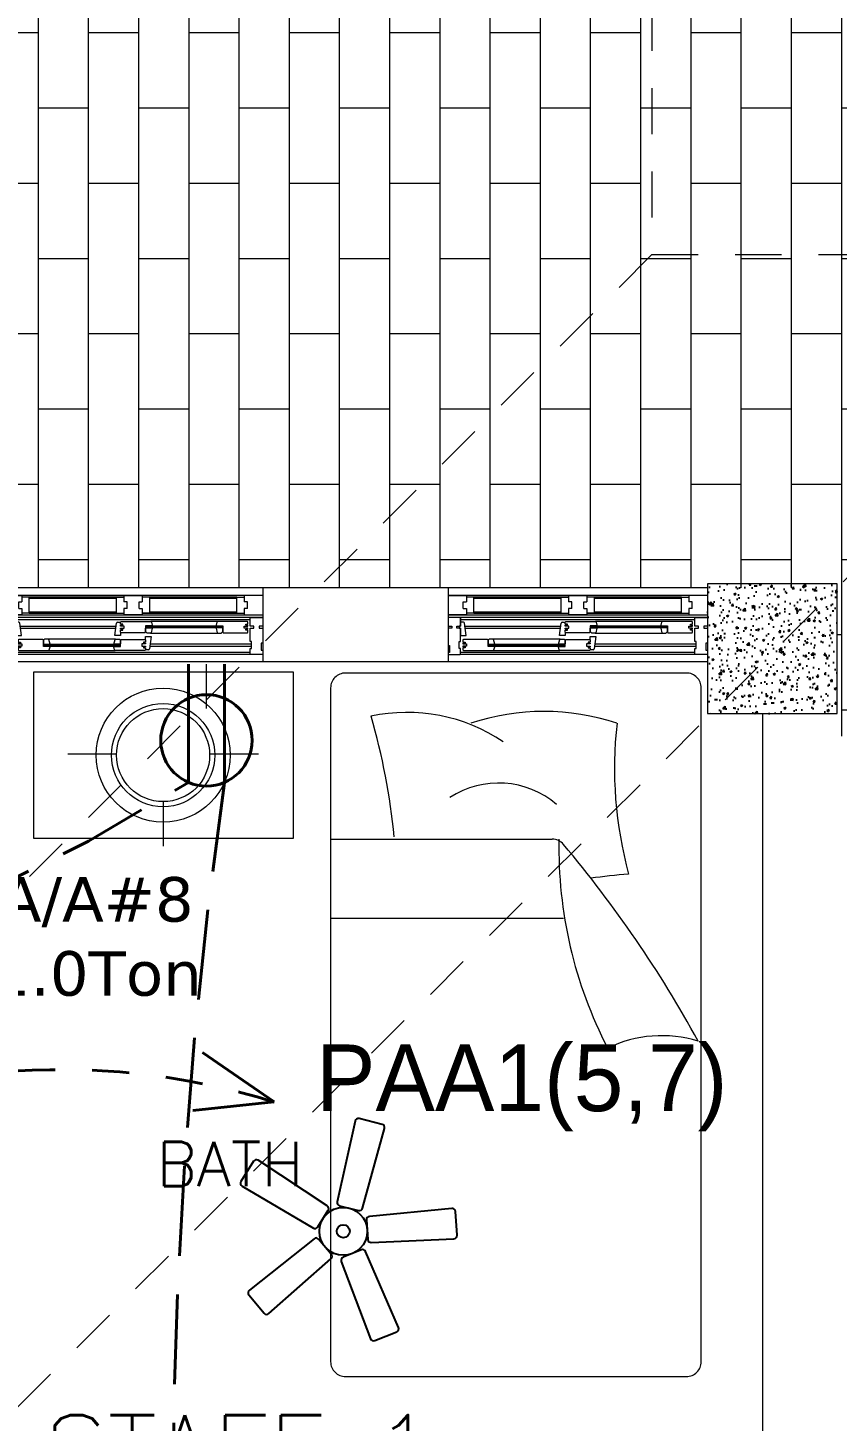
# Model space of a CAD drawing. Header units: metres. Extents: x 14 to 2416, y -346 to 476.
# Drawn here: x 33.768 to 35.952, y -152.333 to -148.571 of the extents above; entities that cross this region are included whole.
import ezdxf

# ---------------------------------------------------------------- set-up
doc = ezdxf.new("R2010")
doc.units = ezdxf.units.M
for name, pattern in [('0', [0]), ('CONTINUA', [0]), ('Dash Style-2', [0.694425, 0.48607, -0.208355]), ('HIDDEN2', [0.1875, 0.125, -0.0625])]:
    doc.linetypes.add(name, pattern=pattern)
doc.layers.get('0').update_dxf_attribs({"linetype": '0', "lineweight": 20})
for name, color, linetype, lineweight in [('A-ANNO-TEXT', 20, 'Continuous', 13), ('A-DOOR', 35, 'Continuous', 5), ('A-WALL', 250, 'Continuous', 20), ('baños', 251, 'Continuous', 0), ('Columnas', 7, 'Continuous', 18), ('cristales', 131, 'Continuous', 0), ('E Salida AAcond', 144, 'Continuous', 40), ('E Salida TCorrientes', 24, 'CONTINUA', 40), ('E Tuberia AAcond', 144, 'Dash Style-2', 40), ('E Tuberia Emp Piso', 24, 'Dash Style-2', 40), ('MOBILIARIOS', 252, 'Continuous', 0), ('textos', 7, 'Continuous', 0)]:
    doc.layers.add(name, color=color, linetype=linetype, lineweight=lineweight)
doc.layers.add('HATCH', color=8, linetype='Continuous')
doc.layers.add('MAVA Luminarias', color=1, linetype='Continuous')
doc.layers.add('hatch piso', color=253, linetype='Continuous', lineweight=0, transparency=0.7)
doc.layers.add('Techos 1', color=7, linetype='HIDDEN2', lineweight=9, true_color=0x42391a)
doc.styles.add('CENTURY GOTHIC', font='GOTHIC.TTF')
doc.styles.get("Standard").update_dxf_attribs({"font": 'arial.ttf', "height": 0.1875})

# ---------------------------------------------------------------- blocks, each defined once
blk = doc.blocks.new('Fenton Bead')
at = {"color": 7}
blk.add_lwpolyline([(2.1, 12.5, -0.341999), (0.2, 11), (0, 10.7), (0, 1), (1, 0), (18, 0), (18, 0.5), (14.7, 12.9, 0.339454), (13.2, 14), (4.1, 14, 0.341999)], format="xyb", close=True, dxfattribs=at)
blk = doc.blocks.new('A$C6ca19f56')
at = {"layer": 'A-DOOR', "color": 7}
for p, q in [((0.7, 0.2), (0, 0.2)), ((0.0325, 0.12), (0, 0.12)), ((0, 0.12), (0, 0.097)), ((0.7, 0.12), (0, 0.12)), ((0.034, 0.1185), (0.0325, 0.12)), ((0.034, 0.097), (0.034, 0.1185)), ((0.034, 0.1185), (0.034, 0.097)), ((0.666, 0.1185), (0.6675, 0.12)), ((0.666, 0.097), (0.666, 0.1185)), ((0.6675, 0.12), (0.7, 0.12)), ((0.7, 0.12), (0.7, 0.097)), ((0, 0.097), (0.01, 0.097)), ((0.01, 0.091), (0, 0.091)), ((0, 0.091), (0, 0.0445)), ((0.01, 0.097), (0.01, 0.091)), ((0.024, 0.091), (0.024, 0.097)), ((0.024, 0.097), (0.034, 0.097)), ((0.034, 0.091), (0.024, 0.091)), ((0.034, 0.097), (0.0305, 0.097)), ((0.0305, 0.097), (0.0305, 0.091)), ((0.0305, 0.091), (0.034, 0.091)), ((0.0417, 0.1075), (0.034, 0.1075)), ((0.034, 0.0555), (0.034, 0.091)), ((0.034, 0.091), (0.034, 0.0715)), ((0.049, 0.0715), (0.0447, 0.1047)), ((0.301, 0.0715), (0.3053, 0.1047)), ((0.3083, 0.1075), (0.316, 0.1075)), ((0.316, 0.1075), (0.3175, 0.109)), ((0.316, 0.102), (0.316, 0.1075)), ((0.322, 0.102), (0.316, 0.102)), ((0.316, 0.097), (0.316, 0.0993)), ((0.316, 0.0993), (0.322, 0.0993)), ((0.326, 0.097), (0.316, 0.097)), ((0.316, 0.089), (0.316, 0.091)), ((0.316, 0.091), (0.326, 0.091)), ((0.322, 0.089), (0.316, 0.089)), ((0.316, 0.0805), (0.316, 0.0863)), ((0.316, 0.0863), (0.322, 0.0863)), ((0.3175, 0.079), (0.316, 0.0805)), ((0.316, 0.0805), (0.316, 0.0715)), ((0.3175, 0.109), (0.3981, 0.109)), ((0.3825, 0.079), (0.3175, 0.079)), ((0.322, 0.0993), (0.322, 0.102)), ((0.322, 0.0863), (0.322, 0.089)), ((0.326, 0.091), (0.326, 0.097)), ((0.384, 0.0805), (0.3825, 0.079)), ((0.4015, 0.098), (0.384, 0.098)), ((0.384, 0.098), (0.384, 0.0805)), ((0.384, 0.095), (0.389, 0.095)), ((0.384, 0.095), (0.389, 0.095)), ((0.389, 0.097), (0.395, 0.093)), ((0.389, 0.093), (0.395, 0.097)), ((0.3972, 0.078), (0.5788, 0.078)), ((0.3981, 0.109), (0.4, 0.1075)), ((0.5779, 0.109), (0.3981, 0.109)), ((0.4, 0.1075), (0.402, 0.0995)), ((0.402, 0.0985), (0.4015, 0.098)), ((0.402, 0.0995), (0.402, 0.0985)), ((0.576, 0.1075), (0.574, 0.0995)), ((0.574, 0.0995), (0.574, 0.0985)), ((0.574, 0.0985), (0.5745, 0.098)), ((0.5745, 0.098), (0.592, 0.098)), ((0.5779, 0.109), (0.576, 0.1075)), ((0.6585, 0.109), (0.5779, 0.109)), ((0.587, 0.097), (0.581, 0.093)), ((0.587, 0.093), (0.581, 0.097)), ((0.592, 0.095), (0.587, 0.095)), ((0.592, 0.095), (0.587, 0.095)), ((0.592, 0.098), (0.592, 0.0805)), ((0.592, 0.0805), (0.5935, 0.079)), ((0.5935, 0.079), (0.6585, 0.079)), ((0.65, 0.091), (0.65, 0.097)), ((0.65, 0.097), (0.66, 0.097)), ((0.66, 0.091), (0.65, 0.091)), ((0.654, 0.0993), (0.654, 0.102)), ((0.654, 0.102), (0.66, 0.102)), ((0.66, 0.0993), (0.654, 0.0993)), ((0.654, 0.0863), (0.654, 0.089)), ((0.654, 0.089), (0.66, 0.089)), ((0.66, 0.0863), (0.654, 0.0863)), ((0.66, 0.1075), (0.6585, 0.109)), ((0.6585, 0.079), (0.66, 0.0805)), ((0.66, 0.102), (0.66, 0.1075)), ((0.66, 0.097), (0.66, 0.0993)), ((0.66, 0.089), (0.66, 0.091)), ((0.66, 0.0805), (0.66, 0.0863)), ((0.676, 0.097), (0.666, 0.097)), ((0.666, 0.0555), (0.666, 0.091)), ((0.666, 0.091), (0.676, 0.091)), ((0.676, 0.091), (0.676, 0.097)), ((0.7, 0.097), (0.69, 0.097)), ((0.69, 0.097), (0.69, 0.091)), ((0.69, 0.091), (0.7, 0.091)), ((0.7, 0.091), (0.7, 0.0505)), ((0, 0.0445), (0.004, 0.0445)), ((0.004, 0.0445), (0.004, 0.0255)), ((0.03, 0.0365), (0.03, 0.0555)), ((0.03, 0.0555), (0.034, 0.0555)), ((0.034, 0.0715), (0.049, 0.0715)), ((0.0415, 0.061), (0.04, 0.0595)), ((0.04, 0.0595), (0.04, 0.0537)), ((0.04, 0.0537), (0.046, 0.0537)), ((0.046, 0.051), (0.04, 0.051)), ((0.04, 0.051), (0.04, 0.049)), ((0.04, 0.049), (0.05, 0.049)), ((0.05, 0.043), (0.04, 0.043)), ((0.04, 0.043), (0.04, 0.0407)), ((0.04, 0.0407), (0.046, 0.0407)), ((0.046, 0.038), (0.04, 0.038)), ((0.04, 0.038), (0.04, 0.0325)), ((0.1065, 0.061), (0.0415, 0.061)), ((0.046, 0.0537), (0.046, 0.051)), ((0.046, 0.0407), (0.046, 0.038)), ((0.05, 0.049), (0.05, 0.043)), ((0.108, 0.0595), (0.1065, 0.061)), ((0.108, 0.042), (0.108, 0.0595)), ((0.108, 0.045), (0.113, 0.045)), ((0.108, 0.045), (0.113, 0.045)), ((0.1255, 0.042), (0.108, 0.042)), ((0.113, 0.043), (0.119, 0.047)), ((0.113, 0.047), (0.119, 0.043)), ((0.3028, 0.062), (0.1212, 0.062)), ((0.124, 0.0325), (0.126, 0.0405)), ((0.126, 0.0415), (0.1255, 0.042)), ((0.126, 0.0405), (0.126, 0.0415)), ((0.298, 0.0415), (0.2985, 0.042)), ((0.298, 0.0405), (0.298, 0.0415)), ((0.3, 0.0325), (0.298, 0.0405)), ((0.2985, 0.042), (0.316, 0.042)), ((0.316, 0.0715), (0.301, 0.0715)), ((0.311, 0.043), (0.305, 0.047)), ((0.311, 0.047), (0.305, 0.043)), ((0.316, 0.045), (0.311, 0.045)), ((0.316, 0.045), (0.311, 0.045)), ((0.316, 0.0595), (0.3175, 0.061)), ((0.316, 0.042), (0.316, 0.0595)), ((0.3175, 0.061), (0.3825, 0.061)), ((0.384, 0.049), (0.374, 0.049)), ((0.374, 0.049), (0.374, 0.043)), ((0.374, 0.043), (0.384, 0.043)), ((0.384, 0.0537), (0.378, 0.0537)), ((0.378, 0.0537), (0.378, 0.051)), ((0.378, 0.051), (0.384, 0.051)), ((0.384, 0.0407), (0.378, 0.0407)), ((0.378, 0.0407), (0.378, 0.038)), ((0.378, 0.038), (0.384, 0.038)), ((0.3825, 0.061), (0.384, 0.0595)), ((0.384, 0.0595), (0.384, 0.0685)), ((0.384, 0.0685), (0.399, 0.0685)), ((0.384, 0.0595), (0.384, 0.0537)), ((0.384, 0.051), (0.384, 0.049)), ((0.384, 0.043), (0.384, 0.0407)), ((0.384, 0.038), (0.384, 0.0325)), ((0.399, 0.0685), (0.3947, 0.0353)), ((0.67, 0.0555), (0.666, 0.0555)), ((0.67, 0.0365), (0.67, 0.0555)), ((0.7, 0.0505), (0.696, 0.0505)), ((0.696, 0.0505), (0.696, 0.0315)), ((0.004, 0.0255), (0, 0.0255)), ((0, 0.0255), (0, 0.0215)), ((0, 0.0215), (0.0015, 0.02)), ((0.7, 0), (0, 0)), ((0.0015, 0.02), (0.0325, 0.02)), ((0.034, 0.0365), (0.03, 0.0365)), ((0.0325, 0.02), (0.034, 0.0215)), ((0.6675, 0.02), (0.0325, 0.02)), ((0.034, 0.0215), (0.034, 0.0365)), ((0.04, 0.0325), (0.0415, 0.031)), ((0.0415, 0.031), (0.1221, 0.031)), ((0.1221, 0.031), (0.124, 0.0325)), ((0.1221, 0.031), (0.3019, 0.031)), ((0.3019, 0.031), (0.3, 0.0325)), ((0.3825, 0.031), (0.3019, 0.031)), ((0.384, 0.0325), (0.3825, 0.031)), ((0.3917, 0.0325), (0.384, 0.0325)), ((0.666, 0.0215), (0.666, 0.0365)), ((0.666, 0.0365), (0.67, 0.0365)), ((0.6675, 0.02), (0.666, 0.0215)), ((0.6985, 0.02), (0.6675, 0.02)), ((0.696, 0.0315), (0.7, 0.0315)), ((0.7, 0.0215), (0.6985, 0.02)), ((0.7, 0.0315), (0.7, 0.0215))]:
    blk.add_line(p, q, dxfattribs=at)
at = {"layer": 'A-DOOR', "extrusion": (0, 0, -1)}
for p, q in [((0.7, 0.18), (0, 0.18)), ((0.0413, 0.1622), (0.05, 0.1622)), ((0.0413, 0.1448), (0.0413, 0.1622)), ((0.3337, 0.1622), (0.325, 0.1622)), ((0.3337, 0.1448), (0.3337, 0.1622)), ((0.3663, 0.1622), (0.375, 0.1622)), ((0.3663, 0.1448), (0.3663, 0.1622)), ((0.6587, 0.1622), (0.65, 0.1622)), ((0.6587, 0.1448), (0.6587, 0.1622)), ((0, 0.127), (0.7, 0.127)), ((0.0413, 0.1448), (0.05, 0.1448)), ((0.3337, 0.1448), (0.325, 0.1448)), ((0.3663, 0.1448), (0.375, 0.1448)), ((0.6587, 0.1448), (0.65, 0.1448))]:
    blk.add_line(p, q, dxfattribs=at)
at = {"layer": 'A-DOOR'}
for p, q in [((0.07, 0.175), (0.05, 0.175)), ((0.07, 0.132), (0.07, 0.175)), ((0.305, 0.1711), (0.07, 0.1711)), ((0.07, 0.1359), (0.07, 0.1711)), ((0.305, 0.132), (0.305, 0.175)), ((0.305, 0.175), (0.325, 0.175)), ((0.305, 0.1359), (0.305, 0.1711)), ((0.395, 0.175), (0.375, 0.175)), ((0.395, 0.132), (0.395, 0.175)), ((0.63, 0.1711), (0.395, 0.1711)), ((0.395, 0.1359), (0.395, 0.1711)), ((0.63, 0.132), (0.63, 0.175)), ((0.63, 0.175), (0.65, 0.175)), ((0.63, 0.1359), (0.63, 0.1711)), ((0.07, 0.132), (0.05, 0.132)), ((0.07, 0.1359), (0.305, 0.1359)), ((0.305, 0.132), (0.325, 0.132)), ((0.395, 0.132), (0.375, 0.132)), ((0.395, 0.1359), (0.63, 0.1359)), ((0.63, 0.132), (0.65, 0.132))]:
    blk.add_line(p, q, dxfattribs=at)
at = {"layer": 'A-DOOR', "color": 9, "true_color": 0xc7c8ca}
for p, q in [((0.325, 0.175), (0.07, 0.175)), ((0.63, 0.175), (0.375, 0.175)), ((0.07, 0.132), (0.325, 0.132)), ((0.375, 0.132), (0.63, 0.132))]:
    blk.add_line(p, q, dxfattribs=at)
at = {"layer": 'A-DOOR', "color": 8}
for p, q in [((0.666, 0.114), (0.034, 0.114)), ((0.0457, 0.097), (0.3043, 0.097)), ((0.0465, 0.091), (0.3035, 0.091)), ((0.3957, 0.043), (0.67, 0.043)), ((0.3965, 0.049), (0.67, 0.049)), ((0.666, 0.026), (0.034, 0.026))]:
    blk.add_line(p, q, dxfattribs=at)
at = {"layer": 'A-DOOR', "extrusion": (0, 0, -1)}
for points in [[(0, 0.18), (-0.05, 0.18), (-0.05, 0.1622)], [(-0.325, 0.18), (-0.375, 0.18), (-0.375, 0.1622)], [(-0.375, 0.18), (-0.325, 0.18), (-0.325, 0.1622)], [(-0.7, 0.18), (-0.65, 0.18), (-0.65, 0.1622)], [(-0.05, 0.1448), (-0.05, 0.127), (0, 0.127)], [(-0.375, 0.1448), (-0.375, 0.127), (-0.325, 0.127)], [(-0.325, 0.1448), (-0.325, 0.127), (-0.375, 0.127)], [(-0.65, 0.1448), (-0.65, 0.127), (-0.7, 0.127)]]:
    blk.add_lwpolyline(points, dxfattribs=at)
at = {"layer": 'A-DOOR', "color": 7}
for points in [[(0.384, 0.095), (0.389, 0.095), (0.389, 0.095), (0.384, 0.095)], [(0.587, 0.093), (0.389, 0.093), (0.389, 0.097), (0.587, 0.097)], [(0.587, 0.097), (0.389, 0.097), (0.389, 0.093), (0.587, 0.093)], [(0.389, 0.097), (0.395, 0.097), (0.395, 0.093), (0.389, 0.093)], [(0.4015, 0.098), (0.3895, 0.098), (0.3895, 0.097), (0.4015, 0.097)], [(0.4015, 0.093), (0.3895, 0.093), (0.3895, 0.092), (0.4015, 0.092)], [(0.395, 0.097), (0.4, 0.097), (0.4, 0.093), (0.395, 0.093)], [(0.5745, 0.098), (0.5865, 0.098), (0.5865, 0.097), (0.5745, 0.097)], [(0.5745, 0.093), (0.5865, 0.093), (0.5865, 0.092), (0.5745, 0.092)], [(0.581, 0.097), (0.576, 0.097), (0.576, 0.093), (0.581, 0.093)], [(0.587, 0.097), (0.581, 0.097), (0.581, 0.093), (0.587, 0.093)], [(0.592, 0.095), (0.587, 0.095), (0.587, 0.095), (0.592, 0.095)], [(0.108, 0.045), (0.113, 0.045), (0.113, 0.045), (0.108, 0.045)], [(0.113, 0.043), (0.119, 0.043), (0.119, 0.047), (0.113, 0.047)], [(0.113, 0.047), (0.311, 0.047), (0.311, 0.043), (0.113, 0.043)], [(0.113, 0.043), (0.311, 0.043), (0.311, 0.047), (0.113, 0.047)], [(0.1255, 0.047), (0.1135, 0.047), (0.1135, 0.048), (0.1255, 0.048)], [(0.1255, 0.042), (0.1135, 0.042), (0.1135, 0.043), (0.1255, 0.043)], [(0.119, 0.043), (0.124, 0.043), (0.124, 0.047), (0.119, 0.047)], [(0.2985, 0.047), (0.3105, 0.047), (0.3105, 0.048), (0.2985, 0.048)], [(0.2985, 0.042), (0.3105, 0.042), (0.3105, 0.043), (0.2985, 0.043)], [(0.305, 0.043), (0.3, 0.043), (0.3, 0.047), (0.305, 0.047)], [(0.311, 0.043), (0.305, 0.043), (0.305, 0.047), (0.311, 0.047)], [(0.316, 0.045), (0.311, 0.045), (0.311, 0.045), (0.316, 0.045)]]:
    blk.add_lwpolyline(points, close=True, dxfattribs=at)
for centre, start, end in [((0.0417, 0.1045), 4.2891, 90.0015), ((0.3083, 0.1045), 89.9985, 175.7109), ((0.3917, 0.0355), 269.9985, 355.7109)]:
    blk.add_arc(centre, 0.003, start, end, dxfattribs=at)
at = {"layer": 'cristales', "const_width": 0.004}
for points in [[(0.576, 0.095), (0.4, 0.095)], [(0.124, 0.045), (0.3, 0.045)]]:
    blk.add_lwpolyline(points, dxfattribs=at)
at = {"layer": 'A-DOOR', "color": 7, "yscale": 0.001000000023175567, "zscale": 0.001000000023175567, "rotation": 180}
for p, xscale in [((0.384, 0.092), -0.001000000023175567), ((0.592, 0.092), 0.001000000023175567)]:
    blk.add_blockref('Fenton Bead', p, dxfattribs=dict(at, xscale=xscale))
at = {"layer": 'A-DOOR', "color": 7, "yscale": 0.001000000023175567, "zscale": 0.001000000023175567}
for p, xscale in [((0.108, 0.048), 0.001000000023175567), ((0.316, 0.048), -0.001000000023175567)]:
    blk.add_blockref('Fenton Bead', p, dxfattribs=dict(at, xscale=xscale))
blk = doc.blocks.new('PL BASE 1N NASAS 09')
at = {"layer": 'HATCH'}
h = blk.add_hatch(dxfattribs=at)
h.set_pattern_fill('AR-CONC', color=256, scale=0.00032)
h.paths.add_polyline_path([(-114.7811, -49.1888), (-114.4311, -49.1888), (-114.4311, -48.8388), (-114.7811, -48.8388)])
at = {"layer": 'A-WALL'}
for p, q in [((-115.9811, -48.8497), (-115.9811, -49.0497)), ((-115.4811, -48.8497), (-115.4811, -49.0497)), ((-114.7811, -48.8497), (-114.7811, -49.0497)), ((-115.4811, -49.0497), (-115.9811, -49.0497)), ((-114.7811, -49.0497), (-115.4811, -49.0497)), ((-114.6311, -52.4997), (-114.6311, -49.1888))]:
    blk.add_line(p, q, dxfattribs=at)
blk.add_lwpolyline([(-115.4811, -48.8497), (-115.9811, -48.8497)], dxfattribs=at)
at = {"layer": 'Columnas'}
blk.add_lwpolyline([(-114.7811, -49.1888), (-114.4311, -49.1888), (-114.4311, -48.8388), (-114.7811, -48.8388)], close=True, dxfattribs=at)
at = {"layer": 'Techos 1'}
for p, q in [((-114.9311, -42.5497), (-114.9311, -47.9497)), ((-114.9311, -47.9497), (-118.0811, -51.0997)), ((-113.5311, -47.9497), (-117.6311, -52.0497)), ((-114.9311, -47.9497), (-113.5311, -47.9497))]:
    blk.add_line(p, q, dxfattribs=at)
at = {"color": 1}
for p in [(-116.6811, -49.0497), (-115.4811, -49.0497)]:
    blk.add_blockref('A$C6ca19f56', p, dxfattribs=at)
at = {"layer": 'baños', "linetype": 'Continuous'}
for tag, p in [('MODELNUMBER', (-121.6562, -54.8273)), ('TRADENAME', (-121.6562, -54.8273)), ('PRODUCT', (-121.6562, -54.8274)), ('MATERIAL', (-121.6562, -54.8274))]:
    blk.add_attdef(tag, p, '', height=0.0000254, rotation=359.9999, dxfattribs=at)
at = {"layer": 'textos', "width": 3.404877}
for s, insert, char_height, attachment_point in [('{\\Fromans|c0;\\H0.8x;BATH}', (-115.8713, -50.4651), 0.15, 9), ('{\\Fromans|c0; STAFF 1}', (-116.7008, -51.2785), 0.195, 7)]:
    blk.add_mtext(s, dxfattribs=dict(at, insert=insert, char_height=char_height, attachment_point=attachment_point))
blk = doc.blocks.new('SBED BL22')
at = {"layer": 'MOBILIARIOS'}
for p, q in [((0.0024, -0.4088), (0.5977, -0.4088)), ((0.0024, -0.622), (0.6287, -0.622))]:
    blk.add_line(p, q, dxfattribs=at)
blk.add_lwpolyline([(1, -1.82), (1, 0, 0.414214), (0.96, 0.04), (0.04, 0.04, 0.414214), (0, 0), (0, -1.82, 0.414214), (0.04, -1.86), (0.96, -1.86, 0.414214)], format="xyb", close=True, dxfattribs=at)
for centre, radius, start, end in [((0.206, -0.5325), 0.4662, 56.115, 102.0188), ((0.5755, -0.6929), 0.6292, 71.7279, 108.2721), ((-1.5957, -0.5731), 1.7755, 5.5112, 16.2393), ((1.8554, -0.2171), 1.0894, 173.5834, 195.2056), ((0.4533, -0.4985), 0.2414, 49.5381, 122.9919), ((0.5977, -0.4488), 0.04, 40.117, 90), ((1.7867, -0.4334), 1.1707, 178.7966, 207.447), ((-1.8433, -2.5056), 3.232, 28.6854, 40.117), ((1.0264, -3.0153), 2.5222, 95.0578, 97.3886), ((0.8936, -1.272), 0.3327, 72.799, 116.0068)]:
    blk.add_arc(centre, radius, start, end, dxfattribs=at)
blk = doc.blocks.new('PL MUEBLES 1N NASAS 09')
at = {"layer": 'hatch piso'}
h = blk.add_hatch(dxfattribs=at)
h.set_pattern_fill('AR-BRSTD', color=256, scale=0.002, angle=-90)
h.set_pattern_definition([(270, (-8.74588, 232.01007), (0.1354836, -2e-17), []), (0, (-8.74588, 232.01007), (0.1354836, 0.2032), [0.1354836, -0.1354836])])
edge = h.paths.add_edge_path()
edge.add_line((62.3305, 47.1481), (63.2305, 47.1481))
edge.add_line((63.2305, 47.1481), (63.2305, 48.4481))
edge.add_line((63.2305, 48.4481), (56.5331, 48.4481))
edge.add_line((56.5331, 48.4481), (56.5331, 48.2731))
edge.add_line((56.5331, 48.2731), (56.3831, 48.2731))
edge.add_line((56.3831, 48.2731), (56.3831, 48.4536))
edge.add_line((56.3831, 48.4536), (54.5879, 48.4536))
edge.add_line((54.5879, 48.4536), (54.5879, 46.9481))
edge.add_line((54.5879, 46.9481), (55.8257, 46.9481))
edge.add_arc((55.8755, 46.9973), 0.07, 180, 224.6727, ccw=False)
edge.add_line((55.8055, 46.9973), (55.8055, 47.1073))
edge.add_arc((55.8755, 47.1073), 0.07, 90, 180, ccw=False)
edge.add_line((55.8755, 47.1773), (55.9855, 47.1773))
edge.add_arc((55.9855, 47.1073), 0.07, 0, 90, ccw=False)
edge.add_line((56.0555, 47.1073), (56.0555, 46.9973))
edge.add_arc((55.9855, 46.9973), 0.07, -44.6727, 0, ccw=False)
edge.add_line((56.0353, 46.9481), (59.0257, 46.9481))
edge.add_arc((59.0755, 46.9973), 0.07, 180, 224.6728, ccw=False)
edge.add_line((59.0055, 46.9973), (59.0055, 47.1073))
edge.add_arc((59.0755, 47.1073), 0.07, 90, 180, ccw=False)
edge.add_line((59.0755, 47.1773), (59.1855, 47.1773))
edge.add_arc((59.1855, 47.1073), 0.07, 0, 90, ccw=False)
edge.add_line((59.2555, 47.1073), (59.2555, 46.9973))
edge.add_arc((59.1855, 46.9973), 0.07, -90, 0, ccw=False)
edge.add_line((59.1855, 46.9273), (59.0755, 46.9273))
edge.add_arc((59.0755, 46.9973), 0.07, 229.9948, 270, ccw=False)
edge.add_line((59.0305, 46.9437), (59.0305, 44.972))
edge.add_arc((59.0755, 44.9184), 0.07, 90, 130.0052, ccw=False)
edge.add_line((59.0755, 44.9884), (59.1855, 44.9884))
edge.add_arc((59.1855, 44.9184), 0.07, 0, 90, ccw=False)
edge.add_line((59.2555, 44.9184), (59.2555, 44.8084))
edge.add_arc((59.1855, 44.8084), 0.07, -90, 0, ccw=False)
edge.add_line((59.1855, 44.7384), (59.0755, 44.7384))
edge.add_arc((59.0755, 44.8084), 0.07, 229.9948, 270, ccw=False)
edge.add_line((59.0305, 44.7548), (59.0305, 41.172))
edge.add_arc((59.0755, 41.1184), 0.07, 90, 130.0052, ccw=False)
edge.add_line((59.0755, 41.1884), (59.1855, 41.1884))
edge.add_arc((59.1855, 41.1184), 0.07, 0, 90, ccw=False)
edge.add_line((59.2555, 41.1184), (59.2555, 41.0084))
edge.add_arc((59.1855, 41.0084), 0.07, -90, 0, ccw=False)
edge.add_line((59.1855, 40.9384), (59.0755, 40.9384))
edge.add_arc((59.0755, 41.0084), 0.07, 180, 270, ccw=False)
edge.add_line((59.0055, 41.0084), (59.0055, 41.1184))
edge.add_arc((59.0755, 41.1184), 0.07, 149.8481, 180, ccw=False)
edge.add_line((59.0149, 41.1535), (56.0391, 41.1535))
edge.add_arc((55.9855, 41.1085), 0.07, 0, 40.0052, ccw=False)
edge.add_line((56.0555, 41.1085), (56.0555, 40.9985))
edge.add_arc((55.9855, 40.9985), 0.07, -90, 0, ccw=False)
edge.add_line((55.9855, 40.9285), (55.8755, 40.9285))
edge.add_arc((55.8755, 40.9985), 0.07, 180, 270, ccw=False)
edge.add_line((55.8055, 40.9985), (55.8055, 41.1085))
edge.add_arc((55.8755, 41.1085), 0.07, 139.9948, 180, ccw=False)
edge.add_line((55.8219, 41.1535), (50.4363, 41.1535))
edge.add_arc((50.3827, 41.1085), 0.07, 0, 40.0052, ccw=False)
edge.add_line((50.4527, 41.1085), (50.4527, 40.9985))
edge.add_arc((50.3827, 40.9985), 0.07, -90, 0, ccw=False)
edge.add_line((50.3827, 40.9285), (50.2727, 40.9285))
edge.add_arc((50.2727, 40.9985), 0.07, 180, 270, ccw=False)
edge.add_line((50.2027, 40.9985), (50.2027, 41.1085))
edge.add_arc((50.2727, 41.1085), 0.07, 139.9948, 180, ccw=False)
edge.add_line((50.2191, 41.1535), (46.4305, 41.1535))
edge.add_line((46.4305, 41.1535), (46.4305, 40.9535))
edge.add_line((46.4305, 40.9535), (44.3305, 40.9535))
edge.add_line((44.3305, 40.9535), (44.3305, 39.3536))
edge.add_line((44.3305, 39.3536), (47.8305, 39.3536))
edge.add_line((47.8305, 39.3536), (47.8305, 38.9536))
edge.add_line((47.8305, 38.9536), (62.3305, 38.9536))
edge.add_line((62.3305, 38.9536), (62.3305, 47.1481))
at = {"layer": 'MOBILIARIOS'}
for p, q in [((46.1285, 39.0276), (46.1285, 39.1476)), ((45.7542, 38.9057), (45.886, 38.9057)), ((46.137, 38.9059), (46.2688, 38.9059)), ((46.0127, 38.6565), (46.0127, 38.7765))]:
    blk.add_line(p, q, dxfattribs=at)
blk.add_lwpolyline([(46.3627, 39.1271), (46.3627, 38.6771), (45.6627, 38.6769), (45.6627, 39.1269)], close=True, dxfattribs=at)
for radius in [0.1809, 0.1394, 0.1256]:
    blk.add_circle((46.0115, 38.9021), radius, dxfattribs=at)
at = {"layer": 'baños'}
blk.add_blockref('PL BASE 1N NASAS 09', (162.2615, 88.2033), dxfattribs=at)
at = {"layer": 'MOBILIARIOS', "rotation": 0.002501887292318642}
blk.add_blockref('SBED BL22', (46.4636, 39.0838), dxfattribs=at)
blk = doc.blocks.new('A$Cbef68299')
blk.add_blockref('PL MUEBLES 1N NASAS 09', (-30.7659, -32.0535))
blk = doc.blocks.new('A$Cc5be7df0')
at = {"layer": 'A-ANNO-TEXT'}
blk.add_blockref('A$Cbef68299', (4.1493, 17.337), dxfattribs=at)
blk = doc.blocks.new('abanico mava')
at = {"layer": 'MAVA Luminarias', "linetype": 'ByBlock', "lineweight": -2, "extrusion": (4.64878e-10, 3.72215e-09, 1), "elevation": 0}
for points in [[(513803.1025, 2035248.6775), (513803.2149, 2035249.0863, 0.421374), (513803.2029, 2035249.107), (513803.0842, 2035249.1365, 0.421374), (513803.0638, 2035249.1239), (513802.972, 2035248.71, 0.407089), (513802.9843, 2035248.6901), (513803.0823, 2035248.6658, 0.407089)], [(513802.9213, 2035248.6897), (513802.5673, 2035248.923, 0.421374), (513802.5439, 2035248.9179), (513802.4792, 2035248.8141, 0.421374), (513802.4849, 2035248.7909), (513802.8502, 2035248.5756, 0.407089), (513802.8729, 2035248.5812), (513802.9263, 2035248.6668, 0.407089)], [(513802.9932, 2035248.4048), (513803.1425, 2035248.008, 0.421374), (513803.1644, 2035247.9984), (513803.2777, 2035248.0443, 0.421374), (513803.2868, 2035248.0665), (513803.1178, 2035248.4553, 0.407089), (513803.0962, 2035248.4641), (513803.0026, 2035248.4262, 0.407089)]]:
    blk.add_lwpolyline(points, format="xyb", close=True, dxfattribs=at)
at = {"layer": 'MAVA Luminarias', "linetype": 'ByBlock', "lineweight": -2, "extrusion": (4.64878e-10, 3.72215e-09, 1)}
for points in [[(513803.1469, 2035248.5015), (513803.5704, 2035248.5208, 0.421374), (513803.5864, 2035248.5387), (513803.5777, 2035248.6607, 0.421374), (513803.5594, 2035248.6762), (513803.1374, 2035248.6356, 0.407089), (513803.1223, 2035248.6177), (513803.1295, 2035248.517, 0.407089)], [(513802.8538, 2035248.5211), (513802.5225, 2035248.2565, 0.421374), (513802.5201, 2035248.2327), (513802.5988, 2035248.1391, 0.421374), (513802.6227, 2035248.1373), (513802.9403, 2035248.4182, 0.407089), (513802.942, 2035248.4415), (513802.877, 2035248.5188, 0.407089)]]:
    blk.add_lwpolyline(points, format="xyb", close=True, dxfattribs=at)
at = {"layer": 'MAVA Luminarias', "linetype": 'ByBlock', "lineweight": -2}
for radius in [0.1227, 0.0335]:
    blk.add_circle((513803.0035, 2035248.5589), radius, dxfattribs=at)
blk = doc.blocks.new('*U430')
at = {"layer": 'E Tuberia AAcond', "linetype": 'Continuous'}
for p, q in [((0, 0), (-0.139, 0.1893)), ((-0.2144, 0.0501), (0, 0))]:
    blk.add_line(p, q, dxfattribs=at)
blk = doc.blocks.new('*U432')
at = {"layer": 'E Salida TCorrientes'}
for p, q in [((0.2659, 0.0403), (0, 0.0403)), ((0.2659, -0.0403), (0, -0.0403))]:
    blk.add_line(p, q, dxfattribs=at)
blk.add_circle((0.1714, 0), 0.1028, dxfattribs=at)

msp = doc.modelspace()

# ---------------------------------------------------------------- linework, layer by layer
at = {"layer": 'E Tuberia AAcond', "ltscale": 0.2}
msp.add_arc((33.859, -153.3064), 1.9226, 72.6551, 95.1948, dxfattribs=at)
at = {"layer": 'E Tuberia Emp Piso', "ltscale": 0.5}
for centre, radius, start, end in [((31.879, -146.9755), 4.3114, 237.4108, 302.5892), ((48.2391, -152.5826), 14.0803, 171.93901, 193.89527)]:
    msp.add_arc(centre, radius, start, end, dxfattribs=at)

# ---------------------------------------------------------------- block references
at = {"layer": 'A-ANNO-TEXT'}
msp.add_blockref('A$Cc5be7df0', (14.7377, -174.7201), dxfattribs=at)
msp.add_blockref('A$Cc5be7df0', (14.7377, -174.7201), dxfattribs=at)
at = {"layer": 'E Salida TCorrientes', "xscale": 1.2, "yscale": 1.2, "zscale": 1.2, "rotation": 270}
msp.add_blockref('*U432', (34.2496, -150.289), dxfattribs=at)
at = {"layer": 'E Tuberia AAcond', "ltscale": 0.005, "rotation": 19.06060751724882}
msp.add_blockref('*U430', (34.4322, -151.4712), dxfattribs=at)
at = {"layer": 'MAVA Luminarias', "xscale": 0.5267524126646371, "yscale": 0.5267524126646371, "zscale": 0.5267524126646371}
msp.add_blockref('abanico mava', (-270612.3529, -1072223.9092), dxfattribs=at)
msp.add_blockref('abanico mava', (-270612.3529, -1072223.9092), dxfattribs=at)

# ---------------------------------------------------------------- texts
at = {"layer": 'E Salida AAcond', "insert": (33.9535, -151.0251), "char_height": 0.12, "width": 0.696669, "attachment_point": 5}
msp.add_mtext('{\\fVerdana|b0|i0|c0|p34;A/A#8\\P1.0Ton}', dxfattribs=at)
at = {"layer": 'E Tuberia AAcond', "insert": (35.1003, -151.433), "char_height": 0.18, "width": 0.963867, "attachment_point": 5, "style": 'CENTURY GOTHIC'}
msp.add_mtext('PAA1(5,7)', dxfattribs=at)

doc.saveas('drawing.dxf')
